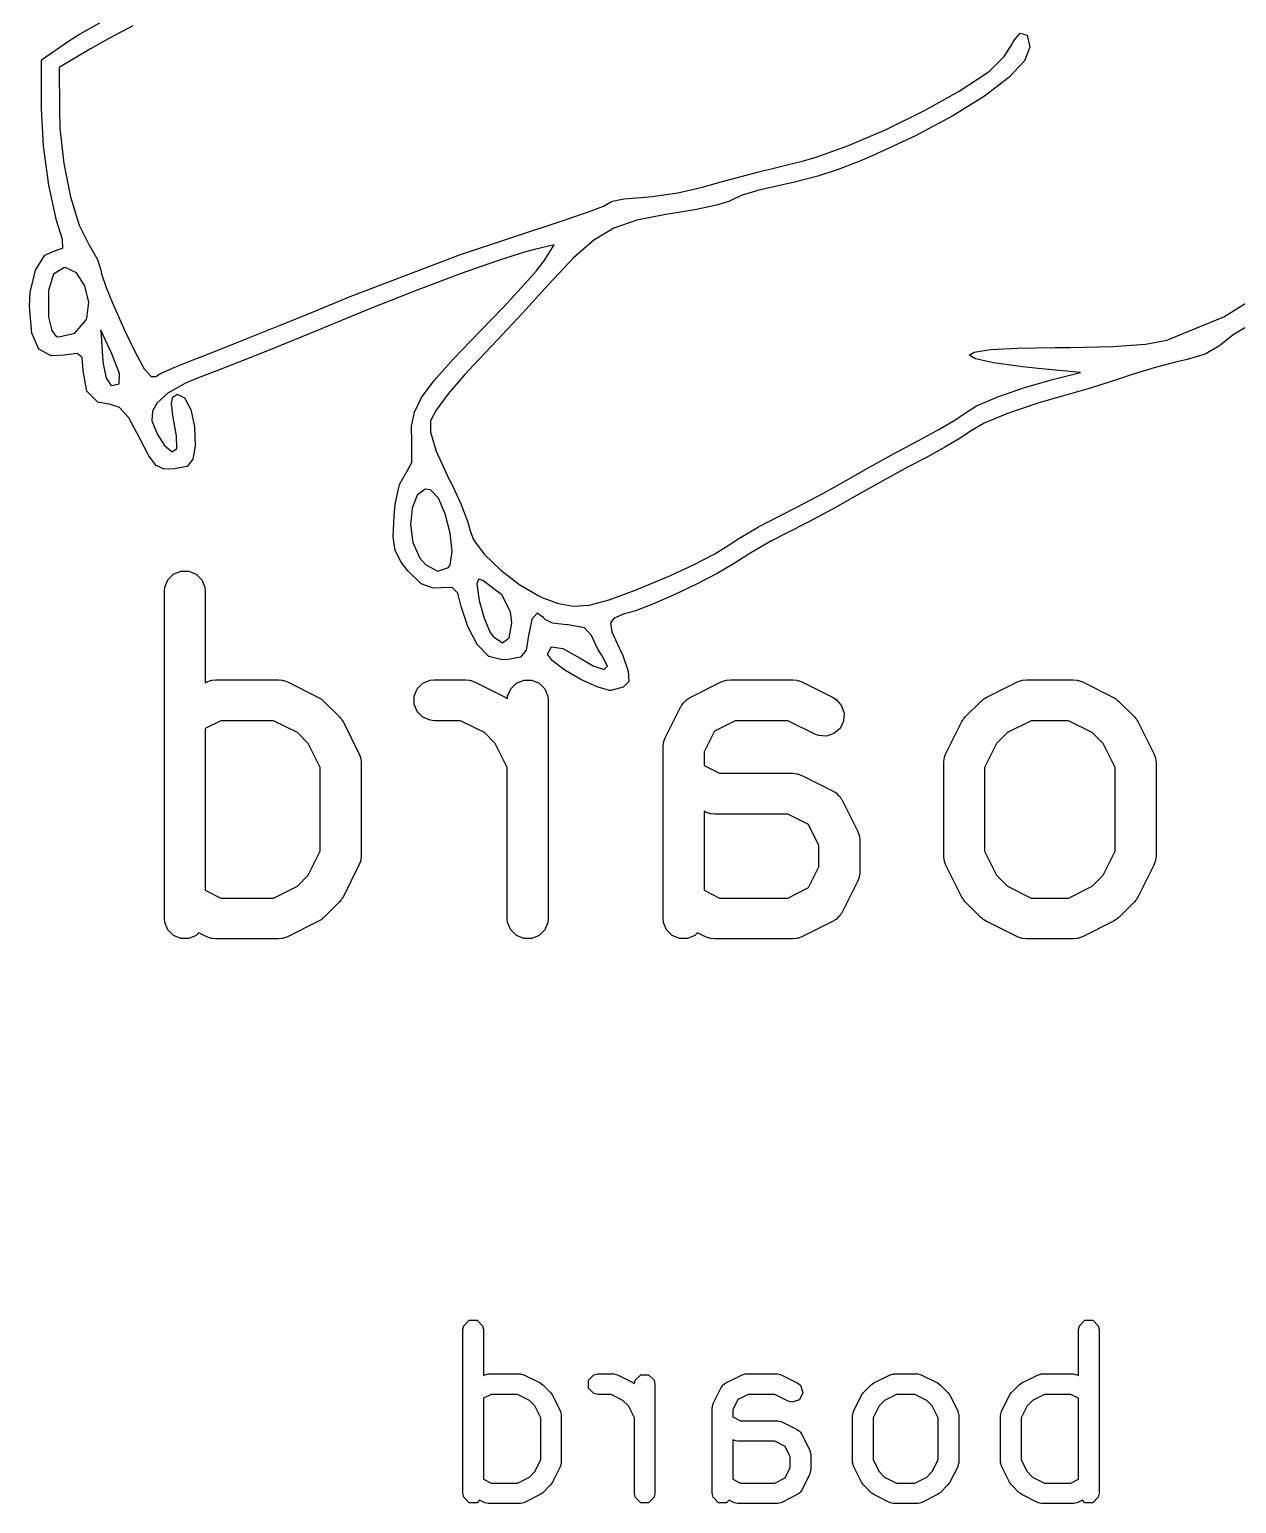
# Model space of a CAD drawing. Header units: inches. Extents: x 5.12 to 6.16, y -3.97 to -1.88.
# Drawn here: x 5.2513 to 5.5417, y -3.3496 to -2.995 of the extents above; entities that cross this region are included whole.
import ezdxf

# ---------------------------------------------------------------- set-up
doc = ezdxf.new("R2010")
doc.units = ezdxf.units.IN
doc.header["$MEASUREMENT"] = 0
doc.layers.add('B.Silkscreen', color=31, linetype='CONTINUOUS', true_color=0xe8b2a7)

msp = doc.modelspace()

# ---------------------------------------------------------------- linework, layer by layer
at = {"layer": 'B.Silkscreen', "linetype": 'CONTINUOUS'}
for p, q in [((5.26072, -2.99783), (5.26336, -2.99616)), ((5.26336, -2.99616), (5.26823, -2.99342)), ((5.27623, -2.99416), (5.27056, -2.99712)), ((5.48799, -2.99793), (5.48971, -2.99587)), ((5.48971, -2.99587), (5.49132, -2.99637)), ((5.25421, -3.0023), (5.26072, -2.99783)), ((5.26603, -2.99968), (5.25851, -3.0042)), ((5.27056, -2.99712), (5.26603, -2.99968)), ((5.4858, -3.00151), (5.48782, -2.99836)), ((5.48782, -2.99836), (5.48799, -2.99793)), ((5.49203, -2.9993), (5.49069, -3.00256)), ((5.49132, -2.99637), (5.49203, -2.99926)), ((5.49203, -2.99926), (5.49203, -2.9993)), ((5.25423, -3.01405), (5.25421, -3.0023)), ((5.48251, -3.00481), (5.4858, -3.00151)), ((5.49069, -3.00256), (5.48695, -3.00654)), ((5.25851, -3.0042), (5.25853, -3.01429)), ((5.47502, -3.00986), (5.48173, -3.00543)), ((5.48695, -3.00654), (5.48112, -3.01103)), ((5.48173, -3.00543), (5.48251, -3.00481)), ((5.46664, -3.01454), (5.47502, -3.00986)), ((5.2547, -3.02312), (5.25423, -3.01405)), ((5.48112, -3.01103), (5.47349, -3.01581)), ((5.25853, -3.01429), (5.25867, -3.01873)), ((5.45747, -3.01905), (5.46664, -3.01454)), ((5.47349, -3.01581), (5.46437, -3.02068)), ((5.25867, -3.01873), (5.25958, -3.02722)), ((5.44841, -3.02295), (5.45747, -3.01905)), ((5.46437, -3.02068), (5.45407, -3.02543)), ((5.25596, -3.03249), (5.2547, -3.02312)), ((5.44038, -3.02582), (5.44841, -3.02295)), ((5.25958, -3.02722), (5.26118, -3.03528)), ((5.42684, -3.02923), (5.43723, -3.02668)), ((5.43723, -3.02668), (5.44038, -3.02582)), ((5.45109, -3.02669), (5.44589, -3.02872)), ((5.45407, -3.02543), (5.45109, -3.02669)), ((5.41323, -3.03295), (5.41745, -3.03175)), ((5.41745, -3.03175), (5.42684, -3.02923)), ((5.43536, -3.03177), (5.42795, -3.03342)), ((5.441, -3.03031), (5.43536, -3.03177)), ((5.44589, -3.02872), (5.441, -3.03031)), ((5.25782, -3.04097), (5.25596, -3.03249)), ((5.26118, -3.03528), (5.26328, -3.0421)), ((5.39848, -3.03542), (5.40114, -3.03523)), ((5.40114, -3.03523), (5.40731, -3.03432)), ((5.40731, -3.03432), (5.41323, -3.03295)), ((5.42255, -3.03496), (5.42007, -3.03612)), ((5.42654, -3.03375), (5.42255, -3.03496)), ((5.42795, -3.03342), (5.42654, -3.03375)), ((5.38579, -3.03892), (5.3894, -3.03751)), ((5.3894, -3.03751), (5.39098, -3.03663)), ((5.39098, -3.03663), (5.39156, -3.03629)), ((5.39156, -3.03629), (5.39434, -3.03572)), ((5.39434, -3.03572), (5.39848, -3.03542)), ((5.41184, -3.03833), (5.40607, -3.0393)), ((5.41661, -3.03729), (5.41184, -3.03833)), ((5.4196, -3.03638), (5.41661, -3.03729)), ((5.42007, -3.03612), (5.4196, -3.03638)), ((5.25928, -3.0455), (5.25782, -3.04097)), ((5.26328, -3.0421), (5.26571, -3.04688)), ((5.35507, -3.04917), (5.37994, -3.04086)), ((5.37994, -3.04086), (5.38088, -3.04057)), ((5.38088, -3.04057), (5.38579, -3.03892)), ((5.39744, -3.04092), (5.39194, -3.04282)), ((5.40441, -3.03955), (5.39744, -3.04092)), ((5.40607, -3.0393), (5.40441, -3.03955)), ((5.25935, -3.04759), (5.25928, -3.0455)), ((5.38711, -3.04571), (5.38217, -3.05003)), ((5.39194, -3.04282), (5.38711, -3.04571)), ((5.25282, -3.05294), (5.25507, -3.04934)), ((5.25507, -3.04934), (5.25803, -3.04801)), ((5.25803, -3.04801), (5.25935, -3.04759)), ((5.26571, -3.04688), (5.2658, -3.04701)), ((5.2658, -3.04701), (5.26774, -3.05033)), ((5.3285, -3.05927), (5.35507, -3.04917)), ((5.37009, -3.04864), (5.36366, -3.05071)), ((5.37284, -3.04792), (5.37009, -3.04864)), ((5.37757, -3.04685), (5.37284, -3.04792)), ((5.37514, -3.05065), (5.37757, -3.04685)), ((5.25154, -3.05828), (5.25282, -3.05294)), ((5.25961, -3.05233), (5.25716, -3.0539)), ((5.25996, -3.05231), (5.25961, -3.05233)), ((5.26264, -3.05357), (5.25996, -3.05231)), ((5.26774, -3.05033), (5.26854, -3.05294)), ((5.26854, -3.05294), (5.2687, -3.05382)), ((5.36366, -3.05071), (5.35518, -3.05373)), ((5.37321, -3.05312), (5.37514, -3.05065)), ((5.38217, -3.05003), (5.37635, -3.05622)), ((5.25716, -3.0539), (5.25589, -3.05782)), ((5.26468, -3.05668), (5.26264, -3.05357)), ((5.2687, -3.05382), (5.26982, -3.0571)), ((5.35518, -3.05373), (5.34498, -3.0576)), ((5.36973, -3.05707), (5.37321, -3.05312)), ((5.37635, -3.05622), (5.37549, -3.05718)), ((5.53868, -3.06412), (5.55134, -3.05621)), ((5.25134, -3.06167), (5.25154, -3.05828)), ((5.25589, -3.05782), (5.25589, -3.06382)), ((5.26566, -3.06064), (5.26468, -3.05668)), ((5.26982, -3.0571), (5.27126, -3.06064)), ((5.3194, -3.06299), (5.3285, -3.05927)), ((5.34498, -3.0576), (5.33342, -3.06217)), ((5.36518, -3.06197), (5.36973, -3.05707)), ((5.37549, -3.05718), (5.36993, -3.06325)), ((5.25188, -3.06803), (5.25134, -3.06167)), ((5.26517, -3.06444), (5.26566, -3.06064)), ((5.27126, -3.06064), (5.27177, -3.06189)), ((5.27177, -3.06189), (5.27426, -3.06751)), ((5.31148, -3.06624), (5.3194, -3.06299)), ((5.33342, -3.06217), (5.32083, -3.06732)), ((5.36005, -3.06729), (5.36518, -3.06197)), ((5.36993, -3.06325), (5.36377, -3.06987)), ((5.25589, -3.06382), (5.25594, -3.06419)), ((5.25594, -3.06419), (5.25669, -3.06739)), ((5.26224, -3.06805), (5.26504, -3.06475)), ((5.26504, -3.06475), (5.26517, -3.06444)), ((5.30391, -3.06931), (5.31148, -3.06624)), ((5.52538, -3.06959), (5.53868, -3.06412)), ((5.54506, -3.06596), (5.54093, -3.06851)), ((5.25359, -3.07191), (5.25188, -3.06803)), ((5.25669, -3.06739), (5.25779, -3.06886)), ((5.25779, -3.06886), (5.25841, -3.06895)), ((5.25841, -3.06895), (5.26224, -3.06805)), ((5.27118, -3.07308), (5.2685, -3.06735)), ((5.2685, -3.06735), (5.26888, -3.07369)), ((5.27426, -3.06751), (5.27674, -3.07268)), ((5.29733, -3.07194), (5.30391, -3.06931)), ((5.31685, -3.06896), (5.30897, -3.07218)), ((5.32083, -3.06732), (5.31685, -3.06896)), ((5.35332, -3.07426), (5.35976, -3.06759)), ((5.36377, -3.06987), (5.35819, -3.07576)), ((5.35976, -3.06759), (5.36005, -3.06729)), ((5.51198, -3.0713), (5.5198, -3.07068)), ((5.5198, -3.07068), (5.52498, -3.06972)), ((5.52498, -3.06972), (5.52538, -3.06959)), ((5.53801, -3.0708), (5.53763, -3.07114)), ((5.54093, -3.06851), (5.53801, -3.0708)), ((5.2566, -3.07351), (5.25359, -3.07191)), ((5.25972, -3.07334), (5.2566, -3.07351)), ((5.26281, -3.07294), (5.25972, -3.07334)), ((5.26402, -3.07393), (5.26281, -3.07294)), ((5.26424, -3.07705), (5.26402, -3.07393)), ((5.26888, -3.07369), (5.26904, -3.07545)), ((5.27296, -3.07775), (5.27118, -3.07308)), ((5.27674, -3.07268), (5.27897, -3.07666)), ((5.29074, -3.07448), (5.2924, -3.07386)), ((5.2924, -3.07386), (5.29733, -3.07194)), ((5.30897, -3.07218), (5.30171, -3.07508)), ((5.34872, -3.07944), (5.35332, -3.07426)), ((5.47743, -3.07338), (5.47863, -3.07262)), ((5.47896, -3.07426), (5.47743, -3.07338)), ((5.47863, -3.07262), (5.4825, -3.07203)), ((5.48325, -3.0752), (5.47896, -3.07426)), ((5.4825, -3.07203), (5.48901, -3.07165)), ((5.48901, -3.07165), (5.49812, -3.07155)), ((5.49812, -3.07155), (5.50176, -3.07155)), ((5.50176, -3.07155), (5.51198, -3.0713)), ((5.53418, -3.07309), (5.52984, -3.0744)), ((5.53763, -3.07114), (5.53418, -3.07309)), ((5.26424, -3.07713), (5.26424, -3.07705)), ((5.26512, -3.08203), (5.26424, -3.07713)), ((5.26904, -3.07545), (5.26983, -3.07893)), ((5.27295, -3.08029), (5.27296, -3.07775)), ((5.27897, -3.07666), (5.27994, -3.07775)), ((5.27994, -3.07775), (5.28058, -3.07849)), ((5.28178, -3.07848), (5.2829, -3.0778)), ((5.2829, -3.0778), (5.28632, -3.07621)), ((5.28632, -3.07621), (5.29074, -3.07448)), ((5.29577, -3.07741), (5.29179, -3.0789)), ((5.30171, -3.07508), (5.29577, -3.07741)), ((5.35819, -3.07576), (5.35603, -3.07808)), ((5.49034, -3.07616), (5.48325, -3.0752)), ((5.49404, -3.07654), (5.49034, -3.07616)), ((5.50421, -3.07751), (5.49404, -3.07654)), ((5.49776, -3.07913), (5.50421, -3.07751)), ((5.52191, -3.07638), (5.51639, -3.07813)), ((5.52735, -3.07494), (5.52191, -3.07638)), ((5.52984, -3.0744), (5.52735, -3.07494)), ((5.26983, -3.07893), (5.27091, -3.08057)), ((5.27091, -3.08057), (5.27113, -3.08064)), ((5.27113, -3.08064), (5.27295, -3.08029)), ((5.28058, -3.07849), (5.28178, -3.07848)), ((5.28886, -3.0801), (5.28465, -3.0825)), ((5.29179, -3.0789), (5.28886, -3.0801)), ((5.34569, -3.08356), (5.34872, -3.07944)), ((5.35603, -3.07808), (5.3521, -3.08267)), ((5.4843, -3.08337), (5.49074, -3.08112)), ((5.49074, -3.08112), (5.49776, -3.07913)), ((5.50685, -3.08119), (5.50063, -3.08299)), ((5.5136, -3.07906), (5.50685, -3.08119)), ((5.51639, -3.07813), (5.5136, -3.07906)), ((5.26779, -3.0847), (5.26512, -3.08203)), ((5.2708, -3.08526), (5.26779, -3.0847)), ((5.28208, -3.08484), (5.28094, -3.08687)), ((5.28465, -3.0825), (5.28208, -3.08484)), ((5.28548, -3.08491), (5.28581, -3.08344)), ((5.2858, -3.08787), (5.28548, -3.08491)), ((5.28581, -3.08344), (5.28679, -3.08279)), ((5.28679, -3.08279), (5.28691, -3.08276)), ((5.28691, -3.08276), (5.28865, -3.08359)), ((5.28865, -3.08359), (5.29013, -3.08646)), ((5.34396, -3.08708), (5.34569, -3.08356)), ((5.3521, -3.08267), (5.34921, -3.08657)), ((5.47919, -3.08558), (5.4843, -3.08337)), ((5.49413, -3.08486), (5.48664, -3.08737)), ((5.50063, -3.08299), (5.49413, -3.08486)), ((5.27302, -3.08598), (5.2708, -3.08526)), ((5.27522, -3.08847), (5.27302, -3.08598)), ((5.27782, -3.09321), (5.27522, -3.08847)), ((5.28094, -3.08687), (5.28077, -3.08919)), ((5.28671, -3.09278), (5.2858, -3.08787)), ((5.29013, -3.08646), (5.29106, -3.09059)), ((5.34326, -3.09042), (5.34396, -3.08708)), ((5.34921, -3.08657), (5.34785, -3.08913)), ((5.47393, -3.08897), (5.47627, -3.08736)), ((5.47627, -3.08736), (5.47919, -3.08558)), ((5.48664, -3.08737), (5.48101, -3.08969)), ((5.28077, -3.08919), (5.28215, -3.09243)), ((5.29106, -3.09059), (5.29117, -3.09521)), ((5.34332, -3.09404), (5.34326, -3.09042)), ((5.34785, -3.08913), (5.34782, -3.09187)), ((5.34782, -3.09187), (5.34919, -3.09645)), ((5.46553, -3.09372), (5.46993, -3.09133)), ((5.46993, -3.09133), (5.47393, -3.08897)), ((5.4777, -3.09166), (5.47561, -3.09312)), ((5.48101, -3.08969), (5.4777, -3.09166)), ((5.27782, -3.09322), (5.27782, -3.09321)), ((5.28009, -3.0976), (5.27782, -3.09322)), ((5.28215, -3.09243), (5.28381, -3.09507)), ((5.28381, -3.09507), (5.28569, -3.0966)), ((5.2868, -3.09585), (5.28671, -3.09278)), ((5.29117, -3.09521), (5.29068, -3.09839)), ((5.3433, -3.09917), (5.34335, -3.09438)), ((5.34335, -3.09438), (5.34332, -3.09404)), ((5.45936, -3.09702), (5.46553, -3.09372)), ((5.4717, -3.09544), (5.46696, -3.09802)), ((5.47561, -3.09312), (5.4717, -3.09544)), ((5.28185, -3.09994), (5.28009, -3.0976)), ((5.28569, -3.0966), (5.2868, -3.09585)), ((5.29068, -3.09839), (5.2893, -3.10011)), ((5.34192, -3.10181), (5.3433, -3.09917)), ((5.34919, -3.09645), (5.35217, -3.10293)), ((5.45255, -3.10078), (5.45936, -3.09702)), ((5.46696, -3.09802), (5.46274, -3.10026)), ((5.28372, -3.10079), (5.28185, -3.09994)), ((5.28623, -3.10074), (5.28372, -3.10079)), ((5.2893, -3.10011), (5.28623, -3.10074)), ((5.34035, -3.10444), (5.3418, -3.1019)), ((5.3418, -3.1019), (5.34192, -3.10181)), ((5.44834, -3.10318), (5.45255, -3.10078)), ((5.46274, -3.10026), (5.45593, -3.10399)), ((5.33933, -3.10923), (5.34035, -3.10444)), ((5.34657, -3.10559), (5.34461, -3.10701)), ((5.34781, -3.10575), (5.34657, -3.10559)), ((5.34971, -3.10774), (5.34781, -3.10575)), ((5.35217, -3.10293), (5.35276, -3.10411)), ((5.35276, -3.10411), (5.3551, -3.10915)), ((5.44238, -3.10652), (5.44834, -3.10318)), ((5.45593, -3.10399), (5.44977, -3.10748)), ((5.33905, -3.112), (5.33933, -3.10923)), ((5.34461, -3.10701), (5.34338, -3.11013)), ((5.35135, -3.11155), (5.34971, -3.10774)), ((5.3551, -3.10915), (5.35675, -3.11326)), ((5.43595, -3.10993), (5.44238, -3.10652)), ((5.44977, -3.10748), (5.44544, -3.10992)), ((5.33884, -3.11704), (5.33905, -3.112)), ((5.34338, -3.11013), (5.343, -3.11419)), ((5.35253, -3.11617), (5.35135, -3.11155)), ((5.35675, -3.11326), (5.35737, -3.11564)), ((5.42674, -3.11467), (5.43186, -3.112)), ((5.43186, -3.112), (5.43595, -3.10993)), ((5.44544, -3.10992), (5.43898, -3.1134)), ((5.343, -3.11419), (5.34359, -3.11846)), ((5.353, -3.12059), (5.35253, -3.11617)), ((5.35737, -3.11564), (5.35815, -3.11782)), ((5.422, -3.11745), (5.42674, -3.11467)), ((5.43329, -3.11629), (5.42986, -3.11805)), ((5.43898, -3.1134), (5.43329, -3.11629)), ((5.33932, -3.12037), (5.33884, -3.11704)), ((5.34076, -3.12313), (5.33932, -3.12037)), ((5.34359, -3.11846), (5.34526, -3.12219)), ((5.35815, -3.11782), (5.36027, -3.12059)), ((5.41619, -3.12117), (5.41968, -3.11901)), ((5.41968, -3.11901), (5.422, -3.11745)), ((5.42986, -3.11805), (5.42485, -3.12088)), ((5.3424, -3.12521), (5.34076, -3.12313)), ((5.34526, -3.12219), (5.34658, -3.12374)), ((5.34658, -3.12374), (5.34951, -3.12533)), ((5.35211, -3.12442), (5.35252, -3.12379)), ((5.35252, -3.12379), (5.353, -3.12059)), ((5.36027, -3.12059), (5.36081, -3.12129)), ((5.36081, -3.12129), (5.36475, -3.1251)), ((5.40553, -3.1264), (5.41111, -3.12382)), ((5.41111, -3.12382), (5.41619, -3.12117)), ((5.42034, -3.12383), (5.41679, -3.12588)), ((5.42111, -3.1233), (5.42034, -3.12383)), ((5.42485, -3.12088), (5.42111, -3.1233)), ((5.28389, -3.12917), (5.28462, -3.12739)), ((5.28462, -3.12739), (5.28598, -3.12604)), ((5.28598, -3.12604), (5.28775, -3.1253)), ((5.28775, -3.1253), (5.28967, -3.1253)), ((5.28967, -3.1253), (5.29145, -3.12604)), ((5.29145, -3.12604), (5.29281, -3.12739)), ((5.29281, -3.12739), (5.29354, -3.12917)), ((5.34557, -3.12835), (5.3424, -3.12521)), ((5.34951, -3.12533), (5.35211, -3.12442)), ((5.35935, -3.12721), (5.35893, -3.12838)), ((5.36039, -3.12754), (5.35935, -3.12721)), ((5.36497, -3.13102), (5.36039, -3.12754)), ((5.36475, -3.1251), (5.36931, -3.12863)), ((5.39707, -3.12992), (5.40536, -3.12647)), ((5.40536, -3.12647), (5.40553, -3.1264)), ((5.41679, -3.12588), (5.41195, -3.12835)), ((5.28379, -3.13013), (5.28389, -3.12917)), ((5.28379, -3.20887), (5.28379, -3.13013)), ((5.29354, -3.12917), (5.29364, -3.13013)), ((5.29364, -3.13013), (5.29364, -3.15216)), ((5.34846, -3.12944), (5.34557, -3.12835)), ((5.35032, -3.12935), (5.34846, -3.12944)), ((5.35303, -3.12928), (5.35032, -3.12935)), ((5.35441, -3.13064), (5.35303, -3.12928)), ((5.35523, -3.13383), (5.35441, -3.13064)), ((5.35893, -3.12838), (5.35941, -3.13179)), ((5.3671, -3.13507), (5.36497, -3.13102)), ((5.36931, -3.12863), (5.37384, -3.13127)), ((5.39081, -3.13223), (5.39707, -3.12992)), ((5.40661, -3.1309), (5.4015, -3.13316)), ((5.41195, -3.12835), (5.40661, -3.1309)), ((5.35677, -3.13864), (5.35523, -3.13383)), ((5.35941, -3.13179), (5.35952, -3.13237)), ((5.35952, -3.13237), (5.36071, -3.13667)), ((5.37384, -3.13127), (5.37482, -3.13171)), ((5.37482, -3.13171), (5.37858, -3.13313)), ((5.37858, -3.13313), (5.38213, -3.13375)), ((5.38213, -3.13375), (5.38602, -3.13348)), ((5.38602, -3.13348), (5.39081, -3.13223)), ((5.4015, -3.13316), (5.39741, -3.13479)), ((5.36071, -3.13667), (5.3621, -3.13988)), ((5.36675, -3.14139), (5.36739, -3.13778)), ((5.36739, -3.13778), (5.3671, -3.13507)), ((5.372, -3.13778), (5.37142, -3.14078)), ((5.37217, -3.13687), (5.372, -3.13778)), ((5.37347, -3.13541), (5.37217, -3.13687)), ((5.3751, -3.13658), (5.37347, -3.13541)), ((5.37527, -3.13684), (5.3751, -3.13658)), ((5.37718, -3.13782), (5.37527, -3.13684)), ((5.38063, -3.13827), (5.37718, -3.13782)), ((5.39201, -3.13664), (5.39114, -3.13774)), ((5.39114, -3.13774), (5.39145, -3.13993)), ((5.39441, -3.13555), (5.39201, -3.13664)), ((5.39509, -3.13543), (5.39441, -3.13555)), ((5.39741, -3.13479), (5.39509, -3.13543)), ((5.35907, -3.14296), (5.35677, -3.13864)), ((5.3621, -3.13988), (5.36291, -3.14102)), ((5.36291, -3.14102), (5.36512, -3.14253)), ((5.36512, -3.14253), (5.36675, -3.14139)), ((5.37141, -3.1408), (5.37086, -3.14436)), ((5.37142, -3.14078), (5.37141, -3.1408)), ((5.38092, -3.13827), (5.38063, -3.13827)), ((5.3849, -3.13896), (5.38092, -3.13827)), ((5.38652, -3.14078), (5.3849, -3.13896)), ((5.3881, -3.14409), (5.38652, -3.14078)), ((5.39145, -3.13993), (5.39324, -3.14379)), ((5.36181, -3.14585), (5.35907, -3.14296)), ((5.37086, -3.14436), (5.36947, -3.14599)), ((5.37599, -3.14526), (5.37693, -3.14356)), ((5.37717, -3.1469), (5.37599, -3.14526)), ((5.37693, -3.14356), (5.37963, -3.14389)), ((5.37963, -3.14389), (5.38386, -3.14624)), ((5.38915, -3.14572), (5.3881, -3.14409)), ((5.39324, -3.14379), (5.39411, -3.14563)), ((5.36503, -3.14666), (5.36181, -3.14585)), ((5.36647, -3.14659), (5.36503, -3.14666)), ((5.36947, -3.14599), (5.36647, -3.14659)), ((5.38013, -3.1491), (5.37717, -3.1469)), ((5.38386, -3.14624), (5.38694, -3.14808)), ((5.38694, -3.14808), (5.38956, -3.14896)), ((5.39039, -3.14816), (5.38915, -3.14572)), ((5.38956, -3.14896), (5.39039, -3.14816)), ((5.39411, -3.14563), (5.39539, -3.14941)), ((5.29364, -3.15216), (5.29401, -3.15197)), ((5.29401, -3.15197), (5.29491, -3.15163)), ((5.29491, -3.15163), (5.29509, -3.15162)), ((5.29509, -3.15162), (5.29525, -3.15155)), ((5.29525, -3.15155), (5.29621, -3.15145)), ((5.29621, -3.15145), (5.31121, -3.15145)), ((5.31121, -3.15145), (5.31217, -3.15155)), ((5.31217, -3.15155), (5.31233, -3.15162)), ((5.31233, -3.15162), (5.31251, -3.15163)), ((5.31251, -3.15163), (5.31341, -3.15197)), ((5.31341, -3.15197), (5.32091, -3.15572)), ((5.34461, -3.15364), (5.34597, -3.15228)), ((5.34597, -3.15228), (5.34775, -3.15155)), ((5.34775, -3.15155), (5.34871, -3.15145)), ((5.34871, -3.15145), (5.35621, -3.15145)), ((5.35621, -3.15145), (5.35717, -3.15155)), ((5.35717, -3.15155), (5.35733, -3.15162)), ((5.35733, -3.15162), (5.35751, -3.15163)), ((5.35751, -3.15163), (5.35841, -3.15197)), ((5.35841, -3.15197), (5.36591, -3.15572)), ((5.36711, -3.15364), (5.36847, -3.15228)), ((5.36847, -3.15228), (5.37024, -3.15155)), ((5.37024, -3.15155), (5.37216, -3.15155)), ((5.37216, -3.15155), (5.37394, -3.15228)), ((5.37394, -3.15228), (5.3753, -3.15364)), ((5.38399, -3.15136), (5.38013, -3.1491)), ((5.38788, -3.15316), (5.38399, -3.15136)), ((5.39552, -3.15189), (5.3942, -3.15325)), ((5.39539, -3.14941), (5.39552, -3.15189)), ((5.41025, -3.15572), (5.41775, -3.15197)), ((5.41775, -3.15197), (5.41865, -3.15163)), ((5.41865, -3.15163), (5.41882, -3.15162)), ((5.41882, -3.15162), (5.41899, -3.15155)), ((5.41899, -3.15155), (5.41995, -3.15145)), ((5.41995, -3.15145), (5.43495, -3.15145)), ((5.43495, -3.15145), (5.43591, -3.15155)), ((5.43591, -3.15155), (5.43607, -3.15162)), ((5.43607, -3.15162), (5.43625, -3.15163)), ((5.43625, -3.15163), (5.43715, -3.15197)), ((5.43715, -3.15197), (5.44465, -3.15572)), ((5.48149, -3.15572), (5.48899, -3.15197)), ((5.48899, -3.15197), (5.48989, -3.15163)), ((5.48989, -3.15163), (5.49007, -3.15162)), ((5.49007, -3.15162), (5.49023, -3.15155)), ((5.49023, -3.15155), (5.49119, -3.15145)), ((5.49119, -3.15145), (5.50244, -3.15145)), ((5.50244, -3.15145), (5.5034, -3.15155)), ((5.5034, -3.15155), (5.50356, -3.15162)), ((5.50356, -3.15162), (5.50374, -3.15163)), ((5.50374, -3.15163), (5.50464, -3.15197)), ((5.50464, -3.15197), (5.51214, -3.15572)), ((5.32091, -3.15572), (5.32132, -3.15598)), ((5.34388, -3.15541), (5.34461, -3.15364)), ((5.34388, -3.15733), (5.34388, -3.15541)), ((5.36591, -3.15572), (5.36632, -3.15598)), ((5.36632, -3.15598), (5.36638, -3.15541)), ((5.36638, -3.15541), (5.36711, -3.15364)), ((5.3753, -3.15364), (5.37603, -3.15541)), ((5.37603, -3.15541), (5.37612, -3.15637)), ((5.3909, -3.15401), (5.38788, -3.15316)), ((5.3912, -3.15403), (5.3909, -3.15401)), ((5.3942, -3.15325), (5.3912, -3.15403)), ((5.40943, -3.15624), (5.40992, -3.15593)), ((5.40992, -3.15593), (5.41001, -3.15585)), ((5.41001, -3.15585), (5.41009, -3.15582)), ((5.41009, -3.15582), (5.41025, -3.15572)), ((5.44465, -3.15572), (5.44546, -3.15624)), ((5.48108, -3.15598), (5.48149, -3.15572)), ((5.51214, -3.15572), (5.51255, -3.15598)), ((5.32132, -3.15598), (5.32144, -3.15603)), ((5.32144, -3.15603), (5.32158, -3.15614)), ((5.32158, -3.15614), (5.32173, -3.15624)), ((5.32173, -3.15624), (5.32181, -3.15633)), ((5.32181, -3.15633), (5.32219, -3.15664)), ((5.32219, -3.15664), (5.32594, -3.16039)), ((5.34461, -3.15911), (5.34388, -3.15733)), ((5.34597, -3.16047), (5.34461, -3.15911)), ((5.36632, -3.15598), (5.36632, -3.15598)), ((5.37612, -3.15637), (5.37612, -3.20887)), ((5.4043, -3.16542), (5.40805, -3.15792)), ((5.40805, -3.15792), (5.40815, -3.15776)), ((5.40815, -3.15776), (5.40817, -3.15769)), ((5.40817, -3.15769), (5.40825, -3.15759)), ((5.40825, -3.15759), (5.40856, -3.15711)), ((5.40856, -3.15711), (5.40903, -3.1567)), ((5.40903, -3.1567), (5.40943, -3.15624)), ((5.44546, -3.15624), (5.44672, -3.15769)), ((5.44672, -3.15769), (5.44733, -3.15951)), ((5.47646, -3.16039), (5.48021, -3.15664)), ((5.48021, -3.15664), (5.48059, -3.15633)), ((5.48059, -3.15633), (5.48067, -3.15624)), ((5.48067, -3.15624), (5.48082, -3.15614)), ((5.48082, -3.15614), (5.48096, -3.15603)), ((5.48096, -3.15603), (5.48108, -3.15598)), ((5.51255, -3.15598), (5.51267, -3.15603)), ((5.51267, -3.15603), (5.51281, -3.15614)), ((5.51281, -3.15614), (5.51295, -3.15624)), ((5.51295, -3.15624), (5.51304, -3.15633)), ((5.51304, -3.15633), (5.51342, -3.15664)), ((5.51342, -3.15664), (5.51717, -3.16039)), ((5.29737, -3.1613), (5.29364, -3.16317)), ((5.31005, -3.1613), (5.29737, -3.1613)), ((5.31579, -3.16417), (5.31005, -3.1613)), ((5.32594, -3.16039), (5.32625, -3.16077)), ((5.32625, -3.16077), (5.32635, -3.16086)), ((5.32635, -3.16086), (5.32644, -3.161)), ((5.32644, -3.161), (5.32655, -3.16114)), ((5.32655, -3.16114), (5.3266, -3.16126)), ((5.3266, -3.16126), (5.32686, -3.16167)), ((5.32686, -3.16167), (5.33061, -3.16917)), ((5.34775, -3.1612), (5.34597, -3.16047)), ((5.34871, -3.1613), (5.34775, -3.1612)), ((5.35504, -3.1613), (5.34871, -3.1613)), ((5.36079, -3.16417), (5.35504, -3.1613)), ((5.42111, -3.1613), (5.41612, -3.16379)), ((5.43378, -3.1613), (5.42111, -3.1613)), ((5.44024, -3.16453), (5.43378, -3.1613)), ((5.44719, -3.16142), (5.44633, -3.16314)), ((5.44733, -3.15951), (5.44719, -3.16142)), ((5.47179, -3.16917), (5.47554, -3.16167)), ((5.47554, -3.16167), (5.4758, -3.16126)), ((5.4758, -3.16126), (5.47585, -3.16114)), ((5.47585, -3.16114), (5.47596, -3.161)), ((5.47596, -3.161), (5.47605, -3.16086)), ((5.47605, -3.16086), (5.47615, -3.16077)), ((5.47615, -3.16077), (5.47646, -3.16039)), ((5.49235, -3.1613), (5.4866, -3.16417)), ((5.50128, -3.1613), (5.49235, -3.1613)), ((5.50702, -3.16417), (5.50128, -3.1613)), ((5.51717, -3.16039), (5.51748, -3.16077)), ((5.51748, -3.16077), (5.51757, -3.16086)), ((5.51757, -3.16086), (5.51767, -3.161)), ((5.51767, -3.161), (5.51778, -3.16114)), ((5.51778, -3.16114), (5.51783, -3.16126)), ((5.51783, -3.16126), (5.51809, -3.16167)), ((5.51809, -3.16167), (5.52184, -3.16917)), ((5.29364, -3.16317), (5.29364, -3.20208)), ((5.31842, -3.16679), (5.31579, -3.16417)), ((5.36341, -3.16679), (5.36079, -3.16417)), ((5.40387, -3.16666), (5.40394, -3.1665)), ((5.40394, -3.1665), (5.40395, -3.16632)), ((5.40395, -3.16632), (5.4043, -3.16542)), ((5.41612, -3.16379), (5.41362, -3.16878)), ((5.44114, -3.16487), (5.44024, -3.16453)), ((5.44306, -3.16501), (5.44114, -3.16487)), ((5.44488, -3.1644), (5.44306, -3.16501)), ((5.44633, -3.16314), (5.44488, -3.1644)), ((5.4866, -3.16417), (5.48398, -3.16679)), ((5.50964, -3.16679), (5.50702, -3.16417)), ((5.32129, -3.17253), (5.31842, -3.16679)), ((5.33061, -3.16917), (5.33096, -3.17007)), ((5.33096, -3.17007), (5.33097, -3.17025)), ((5.36628, -3.17253), (5.36341, -3.16679)), ((5.40378, -3.16762), (5.40387, -3.16666)), ((5.40378, -3.20887), (5.40378, -3.16762)), ((5.41362, -3.16878), (5.41362, -3.17208)), ((5.47143, -3.17025), (5.47144, -3.17007)), ((5.47144, -3.17007), (5.47179, -3.16917)), ((5.48398, -3.16679), (5.48111, -3.17253)), ((5.51251, -3.17253), (5.50964, -3.16679)), ((5.52184, -3.16917), (5.52218, -3.17007)), ((5.52218, -3.17007), (5.52219, -3.17025)), ((5.32129, -3.19271), (5.32129, -3.17253)), ((5.33097, -3.17025), (5.33104, -3.17041)), ((5.33104, -3.17041), (5.33113, -3.17137)), ((5.33113, -3.17137), (5.33113, -3.19387)), ((5.36628, -3.20887), (5.36628, -3.17253)), ((5.41362, -3.17208), (5.41736, -3.17395)), ((5.47127, -3.17137), (5.47136, -3.17041)), ((5.47127, -3.19387), (5.47127, -3.17137)), ((5.47136, -3.17041), (5.47143, -3.17025)), ((5.48111, -3.17253), (5.48111, -3.19271)), ((5.51251, -3.19271), (5.51251, -3.17253)), ((5.52219, -3.17025), (5.52226, -3.17041)), ((5.52226, -3.17041), (5.52236, -3.17137)), ((5.52236, -3.17137), (5.52236, -3.19387)), ((5.41736, -3.17395), (5.43495, -3.17395)), ((5.43495, -3.17395), (5.43591, -3.17404)), ((5.43591, -3.17404), (5.43607, -3.17411)), ((5.43607, -3.17411), (5.43625, -3.17412)), ((5.43625, -3.17412), (5.43715, -3.17447)), ((5.43715, -3.17447), (5.44465, -3.17822)), ((5.44465, -3.17822), (5.44481, -3.17832)), ((5.44481, -3.17832), (5.44488, -3.17835)), ((5.44488, -3.17835), (5.44498, -3.17843)), ((5.44498, -3.17843), (5.44546, -3.17873)), ((5.44546, -3.17873), (5.44587, -3.1792)), ((5.44587, -3.1792), (5.44633, -3.1796)), ((5.44633, -3.1796), (5.44664, -3.18009)), ((5.44664, -3.18009), (5.44672, -3.18018)), ((5.44672, -3.18018), (5.44675, -3.18026)), ((5.44675, -3.18026), (5.44685, -3.18042)), ((5.44685, -3.18042), (5.4506, -3.18792)), ((5.414, -3.18327), (5.41362, -3.18308)), ((5.41362, -3.18308), (5.41362, -3.20208)), ((5.4149, -3.18362), (5.414, -3.18327)), ((5.41507, -3.18363), (5.4149, -3.18362)), ((5.41524, -3.1837), (5.41507, -3.18363)), ((5.4162, -3.18379), (5.41524, -3.1837)), ((5.43378, -3.18379), (5.4162, -3.18379)), ((5.43878, -3.18629), (5.43378, -3.18379)), ((5.44127, -3.19128), (5.43878, -3.18629)), ((5.44127, -3.19646), (5.44127, -3.19128)), ((5.4506, -3.18792), (5.45094, -3.18882)), ((5.45094, -3.18882), (5.45095, -3.189)), ((5.45095, -3.189), (5.45102, -3.18916)), ((5.45102, -3.18916), (5.45112, -3.19012)), ((5.45112, -3.19012), (5.45112, -3.19762)), ((5.31842, -3.19845), (5.32129, -3.19271)), ((5.33104, -3.19483), (5.33097, -3.19499)), ((5.33113, -3.19387), (5.33104, -3.19483)), ((5.47136, -3.19483), (5.47127, -3.19387)), ((5.47143, -3.19499), (5.47136, -3.19483)), ((5.48111, -3.19271), (5.48398, -3.19845)), ((5.50964, -3.19845), (5.51251, -3.19271)), ((5.52226, -3.19483), (5.52219, -3.19499)), ((5.52236, -3.19387), (5.52226, -3.19483)), ((5.31579, -3.20107), (5.31842, -3.19845)), ((5.33061, -3.19607), (5.32686, -3.20357)), ((5.33096, -3.19517), (5.33061, -3.19607)), ((5.33097, -3.19499), (5.33096, -3.19517)), ((5.43878, -3.20145), (5.44127, -3.19646)), ((5.45112, -3.19762), (5.45102, -3.19858)), ((5.47144, -3.19517), (5.47143, -3.19499)), ((5.47179, -3.19607), (5.47144, -3.19517)), ((5.47554, -3.20357), (5.47179, -3.19607)), ((5.48398, -3.19845), (5.4866, -3.20107)), ((5.50702, -3.20107), (5.50964, -3.19845)), ((5.52184, -3.19607), (5.51809, -3.20357)), ((5.52218, -3.19517), (5.52184, -3.19607)), ((5.52219, -3.19499), (5.52218, -3.19517)), ((5.31005, -3.20395), (5.31579, -3.20107)), ((5.43378, -3.20395), (5.43878, -3.20145)), ((5.4506, -3.19982), (5.44685, -3.20732)), ((5.45094, -3.19892), (5.4506, -3.19982)), ((5.45095, -3.19874), (5.45094, -3.19892)), ((5.45102, -3.19858), (5.45095, -3.19874)), ((5.4866, -3.20107), (5.49235, -3.20395)), ((5.50128, -3.20395), (5.50702, -3.20107)), ((5.29364, -3.20208), (5.29737, -3.20395)), ((5.29737, -3.20395), (5.31005, -3.20395)), ((5.32594, -3.20485), (5.32219, -3.2086)), ((5.32625, -3.20447), (5.32594, -3.20485)), ((5.32635, -3.20439), (5.32625, -3.20447)), ((5.32644, -3.20424), (5.32635, -3.20439)), ((5.32655, -3.2041), (5.32644, -3.20424)), ((5.3266, -3.20398), (5.32655, -3.2041)), ((5.32686, -3.20357), (5.3266, -3.20398)), ((5.41362, -3.20208), (5.41736, -3.20395)), ((5.41736, -3.20395), (5.43378, -3.20395)), ((5.4758, -3.20398), (5.47554, -3.20357)), ((5.47585, -3.2041), (5.4758, -3.20398)), ((5.47596, -3.20424), (5.47585, -3.2041)), ((5.47605, -3.20439), (5.47596, -3.20424)), ((5.47615, -3.20447), (5.47605, -3.20439)), ((5.47646, -3.20485), (5.47615, -3.20447)), ((5.48021, -3.2086), (5.47646, -3.20485)), ((5.49235, -3.20395), (5.50128, -3.20395)), ((5.51717, -3.20485), (5.51342, -3.2086)), ((5.51748, -3.20447), (5.51717, -3.20485)), ((5.51757, -3.20439), (5.51748, -3.20447)), ((5.51767, -3.20424), (5.51757, -3.20439)), ((5.51778, -3.2041), (5.51767, -3.20424)), ((5.51783, -3.20398), (5.51778, -3.2041)), ((5.51809, -3.20357), (5.51783, -3.20398)), ((5.28389, -3.20983), (5.28379, -3.20887)), ((5.32158, -3.2091), (5.32144, -3.20921)), ((5.32173, -3.20901), (5.32158, -3.2091)), ((5.32181, -3.20891), (5.32173, -3.20901)), ((5.32219, -3.2086), (5.32181, -3.20891)), ((5.36638, -3.20983), (5.36628, -3.20887)), ((5.37612, -3.20887), (5.37603, -3.20983)), ((5.40387, -3.20983), (5.40378, -3.20887)), ((5.44546, -3.20901), (5.44498, -3.20931)), ((5.44587, -3.20854), (5.44546, -3.20901)), ((5.44633, -3.20814), (5.44587, -3.20854)), ((5.44664, -3.20765), (5.44633, -3.20814)), ((5.44672, -3.20756), (5.44664, -3.20765)), ((5.44675, -3.20748), (5.44672, -3.20756)), ((5.44685, -3.20732), (5.44675, -3.20748)), ((5.48059, -3.20891), (5.48021, -3.2086)), ((5.48067, -3.20901), (5.48059, -3.20891)), ((5.48082, -3.2091), (5.48067, -3.20901)), ((5.48096, -3.20921), (5.48082, -3.2091)), ((5.51281, -3.2091), (5.51267, -3.20921)), ((5.51295, -3.20901), (5.51281, -3.2091)), ((5.51304, -3.20891), (5.51295, -3.20901)), ((5.51342, -3.2086), (5.51304, -3.20891)), ((5.28462, -3.2116), (5.28389, -3.20983)), ((5.28598, -3.21296), (5.28462, -3.2116)), ((5.2921, -3.21231), (5.29145, -3.21296)), ((5.29401, -3.21327), (5.2921, -3.21231)), ((5.32091, -3.20952), (5.31341, -3.21327)), ((5.32132, -3.20926), (5.32091, -3.20952)), ((5.32144, -3.20921), (5.32132, -3.20926)), ((5.36711, -3.2116), (5.36638, -3.20983)), ((5.36847, -3.21296), (5.36711, -3.2116)), ((5.3753, -3.2116), (5.37394, -3.21296)), ((5.37603, -3.20983), (5.3753, -3.2116)), ((5.40461, -3.2116), (5.40387, -3.20983)), ((5.40596, -3.21296), (5.40461, -3.2116)), ((5.41208, -3.21231), (5.41143, -3.21296)), ((5.414, -3.21327), (5.41208, -3.21231)), ((5.44465, -3.20952), (5.43715, -3.21327)), ((5.44481, -3.20942), (5.44465, -3.20952)), ((5.44488, -3.20939), (5.44481, -3.20942)), ((5.44498, -3.20931), (5.44488, -3.20939)), ((5.48108, -3.20926), (5.48096, -3.20921)), ((5.48149, -3.20952), (5.48108, -3.20926)), ((5.48899, -3.21327), (5.48149, -3.20952)), ((5.51214, -3.20952), (5.50464, -3.21327)), ((5.51255, -3.20926), (5.51214, -3.20952)), ((5.51267, -3.20921), (5.51255, -3.20926)), ((5.28775, -3.21369), (5.28598, -3.21296)), ((5.28967, -3.21369), (5.28775, -3.21369)), ((5.29145, -3.21296), (5.28967, -3.21369)), ((5.29491, -3.21361), (5.29401, -3.21327)), ((5.29509, -3.21363), (5.29491, -3.21361)), ((5.29525, -3.21369), (5.29509, -3.21363)), ((5.29621, -3.21379), (5.29525, -3.21369)), ((5.31121, -3.21379), (5.29621, -3.21379)), ((5.31217, -3.21369), (5.31121, -3.21379)), ((5.31233, -3.21363), (5.31217, -3.21369)), ((5.31251, -3.21361), (5.31233, -3.21363)), ((5.31341, -3.21327), (5.31251, -3.21361)), ((5.37024, -3.21369), (5.36847, -3.21296)), ((5.37216, -3.21369), (5.37024, -3.21369)), ((5.37394, -3.21296), (5.37216, -3.21369)), ((5.40774, -3.21369), (5.40596, -3.21296)), ((5.40966, -3.21369), (5.40774, -3.21369)), ((5.41143, -3.21296), (5.40966, -3.21369)), ((5.4149, -3.21361), (5.414, -3.21327)), ((5.41507, -3.21363), (5.4149, -3.21361)), ((5.41524, -3.21369), (5.41507, -3.21363)), ((5.4162, -3.21379), (5.41524, -3.21369)), ((5.43495, -3.21379), (5.4162, -3.21379)), ((5.43591, -3.21369), (5.43495, -3.21379)), ((5.43607, -3.21363), (5.43591, -3.21369)), ((5.43625, -3.21361), (5.43607, -3.21363)), ((5.43715, -3.21327), (5.43625, -3.21361)), ((5.48989, -3.21361), (5.48899, -3.21327)), ((5.49007, -3.21363), (5.48989, -3.21361)), ((5.49023, -3.21369), (5.49007, -3.21363)), ((5.49119, -3.21379), (5.49023, -3.21369)), ((5.50244, -3.21379), (5.49119, -3.21379)), ((5.5034, -3.21369), (5.50244, -3.21379)), ((5.50356, -3.21363), (5.5034, -3.21369)), ((5.50374, -3.21361), (5.50356, -3.21363)), ((5.50464, -3.21327), (5.50374, -3.21361)), ((5.35562, -3.30778), (5.35581, -3.30684)), ((5.35562, -3.34715), (5.35562, -3.30778)), ((5.35581, -3.30684), (5.35714, -3.30551)), ((5.35714, -3.30551), (5.35902, -3.30551)), ((5.35902, -3.30551), (5.36035, -3.30684)), ((5.36035, -3.30684), (5.36054, -3.30778)), ((5.36054, -3.30778), (5.36054, -3.3188)), ((5.50373, -3.30778), (5.50391, -3.30684)), ((5.50373, -3.3188), (5.50373, -3.30778)), ((5.50391, -3.30684), (5.50524, -3.30551)), ((5.50524, -3.30551), (5.50713, -3.30551)), ((5.50713, -3.30551), (5.50846, -3.30684)), ((5.50846, -3.30684), (5.50865, -3.30778)), ((5.50865, -3.30778), (5.50865, -3.34715)), ((5.36054, -3.3188), (5.36073, -3.3187)), ((5.36073, -3.3187), (5.36085, -3.31867)), ((5.36085, -3.31867), (5.36089, -3.31863)), ((5.36089, -3.31863), (5.36127, -3.31856)), ((5.36127, -3.31856), (5.36166, -3.31845)), ((5.36166, -3.31845), (5.36171, -3.31847)), ((5.36171, -3.31847), (5.36183, -3.31845)), ((5.36183, -3.31845), (5.36933, -3.31845)), ((5.36933, -3.31845), (5.36945, -3.31847)), ((5.36945, -3.31847), (5.3695, -3.31845)), ((5.3695, -3.31845), (5.36988, -3.31856)), ((5.36988, -3.31856), (5.37027, -3.31863)), ((5.37027, -3.31863), (5.37031, -3.31867)), ((5.37031, -3.31867), (5.37043, -3.3187)), ((5.37043, -3.3187), (5.37418, -3.32058)), ((5.3858, -3.31996), (5.38713, -3.31863)), ((5.38713, -3.31863), (5.38808, -3.31845)), ((5.38808, -3.31845), (5.39183, -3.31845)), ((5.39183, -3.31845), (5.39195, -3.31847)), ((5.39195, -3.31847), (5.392, -3.31845)), ((5.392, -3.31845), (5.39238, -3.31856)), ((5.39238, -3.31856), (5.39277, -3.31863)), ((5.39277, -3.31863), (5.39281, -3.31867)), ((5.39281, -3.31867), (5.39293, -3.3187)), ((5.39293, -3.3187), (5.39668, -3.32058)), ((5.39705, -3.31996), (5.39838, -3.31863)), ((5.39838, -3.31863), (5.40027, -3.31863)), ((5.40027, -3.31863), (5.4016, -3.31996)), ((5.41885, -3.32058), (5.4226, -3.3187)), ((5.4226, -3.3187), (5.42272, -3.31867)), ((5.42272, -3.31867), (5.42276, -3.31863)), ((5.42276, -3.31863), (5.42314, -3.31856)), ((5.42314, -3.31856), (5.42352, -3.31845)), ((5.42352, -3.31845), (5.42358, -3.31847)), ((5.42358, -3.31847), (5.4237, -3.31845)), ((5.4237, -3.31845), (5.4312, -3.31845)), ((5.4312, -3.31845), (5.43132, -3.31847)), ((5.43132, -3.31847), (5.43137, -3.31845)), ((5.43137, -3.31845), (5.43175, -3.31856)), ((5.43175, -3.31856), (5.43214, -3.31863)), ((5.43214, -3.31863), (5.43218, -3.31867)), ((5.43218, -3.31867), (5.4323, -3.3187)), ((5.4323, -3.3187), (5.43605, -3.32058)), ((5.45447, -3.32058), (5.45822, -3.3187)), ((5.45822, -3.3187), (5.45834, -3.31867)), ((5.45834, -3.31867), (5.45838, -3.31863)), ((5.45838, -3.31863), (5.45876, -3.31856)), ((5.45876, -3.31856), (5.45914, -3.31845)), ((5.45914, -3.31845), (5.4592, -3.31847)), ((5.4592, -3.31847), (5.45932, -3.31845)), ((5.45932, -3.31845), (5.46494, -3.31845)), ((5.46494, -3.31845), (5.46506, -3.31847)), ((5.46506, -3.31847), (5.46512, -3.31845)), ((5.46512, -3.31845), (5.4655, -3.31856)), ((5.4655, -3.31856), (5.46588, -3.31863)), ((5.46588, -3.31863), (5.46592, -3.31867)), ((5.46592, -3.31867), (5.46604, -3.3187)), ((5.46604, -3.3187), (5.46979, -3.32058)), ((5.49009, -3.32058), (5.49384, -3.3187)), ((5.49384, -3.3187), (5.49396, -3.31867)), ((5.49396, -3.31867), (5.494, -3.31863)), ((5.494, -3.31863), (5.49438, -3.31856)), ((5.49438, -3.31856), (5.49476, -3.31845)), ((5.49476, -3.31845), (5.49482, -3.31847)), ((5.49482, -3.31847), (5.49494, -3.31845)), ((5.49494, -3.31845), (5.50244, -3.31845)), ((5.50244, -3.31845), (5.50256, -3.31847)), ((5.50256, -3.31847), (5.50261, -3.31845)), ((5.50261, -3.31845), (5.50299, -3.31856)), ((5.50299, -3.31856), (5.50338, -3.31863)), ((5.50338, -3.31863), (5.50342, -3.31867)), ((5.50342, -3.31867), (5.50354, -3.3187)), ((5.50354, -3.3187), (5.50373, -3.3188)), ((5.37418, -3.32058), (5.37449, -3.32082)), ((5.37449, -3.32082), (5.37482, -3.32104)), ((5.37482, -3.32104), (5.37669, -3.32292)), ((5.3858, -3.32185), (5.3858, -3.31996)), ((5.38713, -3.32318), (5.3858, -3.32185)), ((5.39668, -3.32058), (5.3969, -3.32075)), ((5.3969, -3.32075), (5.39705, -3.31996)), ((5.4016, -3.31996), (5.40179, -3.32091)), ((5.40179, -3.32091), (5.40179, -3.34715)), ((5.41587, -3.32543), (5.41775, -3.32168)), ((5.41775, -3.32168), (5.41805, -3.32129)), ((5.41805, -3.32129), (5.41809, -3.32117)), ((5.41809, -3.32117), (5.41823, -3.32106)), ((5.41823, -3.32106), (5.41834, -3.32092)), ((5.41834, -3.32092), (5.41846, -3.32088)), ((5.41846, -3.32088), (5.41885, -3.32058)), ((5.43605, -3.32058), (5.4368, -3.32117)), ((5.4368, -3.32117), (5.4374, -3.32295)), ((5.45195, -3.32292), (5.45383, -3.32104)), ((5.45383, -3.32104), (5.45416, -3.32082)), ((5.45416, -3.32082), (5.45447, -3.32058)), ((5.46979, -3.32058), (5.4701, -3.32082)), ((5.4701, -3.32082), (5.47043, -3.32104)), ((5.47043, -3.32104), (5.47231, -3.32292)), ((5.48757, -3.32292), (5.48945, -3.32104)), ((5.48945, -3.32104), (5.48978, -3.32082)), ((5.48978, -3.32082), (5.49009, -3.32058)), ((5.36241, -3.32337), (5.36054, -3.3243)), ((5.36054, -3.3243), (5.36054, -3.34376)), ((5.36875, -3.32337), (5.36241, -3.32337)), ((5.37162, -3.3248), (5.36875, -3.32337)), ((5.37293, -3.32611), (5.37162, -3.3248)), ((5.37437, -3.32899), (5.37293, -3.32611)), ((5.37669, -3.32292), (5.37691, -3.32324)), ((5.37691, -3.32324), (5.37715, -3.32355)), ((5.37715, -3.32355), (5.37903, -3.3273)), ((5.38808, -3.32337), (5.38713, -3.32318)), ((5.39124, -3.32337), (5.38808, -3.32337)), ((5.39412, -3.3248), (5.39124, -3.32337)), ((5.39543, -3.32611), (5.39412, -3.3248)), ((5.39686, -3.32899), (5.39543, -3.32611)), ((5.41562, -3.32636), (5.41572, -3.32598)), ((5.41572, -3.32598), (5.4158, -3.32559)), ((5.4158, -3.32559), (5.41584, -3.32555)), ((5.41584, -3.32555), (5.41587, -3.32543)), ((5.42178, -3.32461), (5.42053, -3.32711)), ((5.42428, -3.32337), (5.42178, -3.32461)), ((5.43062, -3.32337), (5.42428, -3.32337)), ((5.43385, -3.32498), (5.43062, -3.32337)), ((5.43477, -3.32523), (5.43385, -3.32498)), ((5.43656, -3.32464), (5.43477, -3.32523)), ((5.4374, -3.32295), (5.43656, -3.32464)), ((5.44962, -3.3273), (5.45149, -3.32355)), ((5.45149, -3.32355), (5.45173, -3.32324)), ((5.45173, -3.32324), (5.45195, -3.32292)), ((5.45572, -3.32611), (5.45428, -3.32899)), ((5.45703, -3.3248), (5.45572, -3.32611)), ((5.4599, -3.32337), (5.45703, -3.3248)), ((5.46436, -3.32337), (5.4599, -3.32337)), ((5.46723, -3.3248), (5.46436, -3.32337)), ((5.46854, -3.32611), (5.46723, -3.3248)), ((5.46998, -3.32899), (5.46854, -3.32611)), ((5.47231, -3.32292), (5.47252, -3.32324)), ((5.47252, -3.32324), (5.47277, -3.32355)), ((5.47277, -3.32355), (5.47464, -3.3273)), ((5.48524, -3.3273), (5.48711, -3.32355)), ((5.48711, -3.32355), (5.48735, -3.32324)), ((5.48735, -3.32324), (5.48757, -3.32292)), ((5.49134, -3.32611), (5.4899, -3.32899)), ((5.49265, -3.3248), (5.49134, -3.32611)), ((5.49552, -3.32337), (5.49265, -3.3248)), ((5.50186, -3.32337), (5.49552, -3.32337)), ((5.50373, -3.3243), (5.50186, -3.32337)), ((5.50373, -3.34376), (5.50373, -3.3243)), ((5.37437, -3.33907), (5.37437, -3.32899)), ((5.37903, -3.3273), (5.37906, -3.32742)), ((5.37906, -3.32742), (5.3791, -3.32746)), ((5.3791, -3.32746), (5.37918, -3.32785)), ((5.37918, -3.32785), (5.37928, -3.32823)), ((5.37928, -3.32823), (5.37926, -3.32828)), ((5.37926, -3.32828), (5.37929, -3.3284)), ((5.37929, -3.3284), (5.37929, -3.33965)), ((5.39686, -3.34715), (5.39686, -3.32899)), ((5.41561, -3.32653), (5.41564, -3.32641)), ((5.41561, -3.34715), (5.41561, -3.32653)), ((5.41564, -3.32641), (5.41562, -3.32636)), ((5.42053, -3.32711), (5.42053, -3.32876)), ((5.42053, -3.32876), (5.4224, -3.32969)), ((5.44936, -3.32823), (5.44947, -3.32785)), ((5.44938, -3.32828), (5.44936, -3.32823)), ((5.44936, -3.3284), (5.44938, -3.32828)), ((5.44936, -3.33965), (5.44936, -3.3284)), ((5.44947, -3.32785), (5.44955, -3.32746)), ((5.44955, -3.32746), (5.44958, -3.32742)), ((5.44958, -3.32742), (5.44962, -3.3273)), ((5.45428, -3.32899), (5.45428, -3.33907)), ((5.46998, -3.33907), (5.46998, -3.32899)), ((5.47464, -3.3273), (5.47467, -3.32742)), ((5.47467, -3.32742), (5.47471, -3.32746)), ((5.47471, -3.32746), (5.47479, -3.32785)), ((5.47479, -3.32785), (5.4749, -3.32823)), ((5.4749, -3.32823), (5.47488, -3.32828)), ((5.47488, -3.32828), (5.4749, -3.3284)), ((5.4749, -3.3284), (5.4749, -3.33965)), ((5.48498, -3.32823), (5.48509, -3.32785)), ((5.485, -3.32828), (5.48498, -3.32823)), ((5.48498, -3.3284), (5.485, -3.32828)), ((5.48498, -3.33965), (5.48498, -3.3284)), ((5.48509, -3.32785), (5.48517, -3.32746)), ((5.48517, -3.32746), (5.48521, -3.32742)), ((5.48521, -3.32742), (5.48524, -3.3273)), ((5.4899, -3.32899), (5.4899, -3.33907)), ((5.4224, -3.32969), (5.4312, -3.32969)), ((5.4312, -3.32969), (5.43132, -3.32972)), ((5.43132, -3.32972), (5.43137, -3.3297)), ((5.43137, -3.3297), (5.43175, -3.3298)), ((5.43175, -3.3298), (5.43214, -3.32988)), ((5.43214, -3.32988), (5.43218, -3.32992)), ((5.43218, -3.32992), (5.4323, -3.32995)), ((5.4323, -3.32995), (5.43605, -3.33183)), ((5.43605, -3.33183), (5.43643, -3.33213)), ((5.43643, -3.33213), (5.43656, -3.33217)), ((5.43656, -3.33217), (5.43667, -3.33231)), ((5.43667, -3.33231), (5.4368, -3.33242)), ((5.4368, -3.33242), (5.43685, -3.33254)), ((5.43685, -3.33254), (5.43715, -3.33293)), ((5.43715, -3.33293), (5.43902, -3.33668)), ((5.42072, -3.33436), (5.42053, -3.33426)), ((5.42053, -3.33426), (5.42053, -3.34376)), ((5.42084, -3.33439), (5.42072, -3.33436)), ((5.42088, -3.33443), (5.42084, -3.33439)), ((5.42127, -3.3345), (5.42088, -3.33443)), ((5.42165, -3.33461), (5.42127, -3.3345)), ((5.4217, -3.33459), (5.42165, -3.33461)), ((5.42182, -3.33462), (5.4217, -3.33459)), ((5.43062, -3.33462), (5.42182, -3.33462)), ((5.43311, -3.33586), (5.43062, -3.33462)), ((5.43436, -3.33836), (5.43311, -3.33586)), ((5.43902, -3.33668), (5.43905, -3.3368)), ((5.37293, -3.34195), (5.37437, -3.33907)), ((5.37918, -3.34021), (5.3791, -3.3406)), ((5.37928, -3.33983), (5.37918, -3.34021)), ((5.37929, -3.33965), (5.37926, -3.33977)), ((5.37926, -3.33977), (5.37928, -3.33983)), ((5.43436, -3.34095), (5.43436, -3.33836)), ((5.43905, -3.3368), (5.43909, -3.33684)), ((5.43909, -3.33684), (5.43917, -3.33722)), ((5.43917, -3.33722), (5.43927, -3.3376)), ((5.43927, -3.3376), (5.43926, -3.33766)), ((5.43926, -3.33766), (5.43928, -3.33778)), ((5.43928, -3.33778), (5.43928, -3.34153)), ((5.44938, -3.33977), (5.44936, -3.33965)), ((5.44936, -3.33983), (5.44938, -3.33977)), ((5.44947, -3.34021), (5.44936, -3.33983)), ((5.44955, -3.3406), (5.44947, -3.34021)), ((5.45428, -3.33907), (5.45572, -3.34195)), ((5.46854, -3.34195), (5.46998, -3.33907)), ((5.47479, -3.34021), (5.47471, -3.3406)), ((5.4749, -3.33983), (5.47479, -3.34021)), ((5.4749, -3.33965), (5.47488, -3.33977)), ((5.47488, -3.33977), (5.4749, -3.33983)), ((5.485, -3.33977), (5.48498, -3.33965)), ((5.48498, -3.33983), (5.485, -3.33977)), ((5.48509, -3.34021), (5.48498, -3.33983)), ((5.48517, -3.3406), (5.48509, -3.34021)), ((5.4899, -3.33907), (5.49134, -3.34195)), ((5.36054, -3.34376), (5.36241, -3.34469)), ((5.36875, -3.34469), (5.37162, -3.34326)), ((5.37162, -3.34326), (5.37293, -3.34195)), ((5.37903, -3.34075), (5.37715, -3.3445)), ((5.37906, -3.34063), (5.37903, -3.34075)), ((5.3791, -3.3406), (5.37906, -3.34063)), ((5.42053, -3.34376), (5.4224, -3.34469)), ((5.43062, -3.34469), (5.43311, -3.34344)), ((5.43311, -3.34344), (5.43436, -3.34095)), ((5.43902, -3.34263), (5.43715, -3.34638)), ((5.43905, -3.34251), (5.43902, -3.34263)), ((5.43909, -3.34247), (5.43905, -3.34251)), ((5.43917, -3.34208), (5.43909, -3.34247)), ((5.43927, -3.3417), (5.43917, -3.34208)), ((5.43928, -3.34153), (5.43926, -3.34165)), ((5.43926, -3.34165), (5.43927, -3.3417)), ((5.44958, -3.34063), (5.44955, -3.3406)), ((5.44962, -3.34075), (5.44958, -3.34063)), ((5.45149, -3.3445), (5.44962, -3.34075)), ((5.45572, -3.34195), (5.45703, -3.34326)), ((5.45703, -3.34326), (5.4599, -3.34469)), ((5.46436, -3.34469), (5.46723, -3.34326)), ((5.46723, -3.34326), (5.46854, -3.34195)), ((5.47464, -3.34075), (5.47277, -3.3445)), ((5.47467, -3.34063), (5.47464, -3.34075)), ((5.47471, -3.3406), (5.47467, -3.34063)), ((5.48521, -3.34063), (5.48517, -3.3406)), ((5.48524, -3.34075), (5.48521, -3.34063)), ((5.48711, -3.3445), (5.48524, -3.34075)), ((5.49134, -3.34195), (5.49265, -3.34326)), ((5.49265, -3.34326), (5.49552, -3.34469)), ((5.50186, -3.34469), (5.50373, -3.34376)), ((5.35581, -3.34809), (5.35562, -3.34715)), ((5.36241, -3.34469), (5.36875, -3.34469)), ((5.37449, -3.34724), (5.37418, -3.34748)), ((5.37482, -3.34702), (5.37449, -3.34724)), ((5.37669, -3.34514), (5.37482, -3.34702)), ((5.37691, -3.34482), (5.37669, -3.34514)), ((5.37715, -3.3445), (5.37691, -3.34482)), ((5.39705, -3.34809), (5.39686, -3.34715)), ((5.40179, -3.34715), (5.4016, -3.34809)), ((5.4158, -3.34809), (5.41561, -3.34715)), ((5.4224, -3.34469), (5.43062, -3.34469)), ((5.43643, -3.34718), (5.43605, -3.34748)), ((5.43656, -3.34714), (5.43643, -3.34718)), ((5.43667, -3.347), (5.43656, -3.34714)), ((5.4368, -3.34689), (5.43667, -3.347)), ((5.43685, -3.34677), (5.4368, -3.34689)), ((5.43715, -3.34638), (5.43685, -3.34677)), ((5.45173, -3.34481), (5.45149, -3.3445)), ((5.45195, -3.34514), (5.45173, -3.34481)), ((5.45383, -3.34702), (5.45195, -3.34514)), ((5.45416, -3.34724), (5.45383, -3.34702)), ((5.45447, -3.34748), (5.45416, -3.34724)), ((5.4599, -3.34469), (5.46436, -3.34469)), ((5.4701, -3.34724), (5.46979, -3.34748)), ((5.47043, -3.34702), (5.4701, -3.34724)), ((5.47231, -3.34514), (5.47043, -3.34702)), ((5.47253, -3.34482), (5.47231, -3.34514)), ((5.47277, -3.3445), (5.47253, -3.34482)), ((5.48735, -3.34481), (5.48711, -3.3445)), ((5.48757, -3.34514), (5.48735, -3.34481)), ((5.48945, -3.34702), (5.48757, -3.34514)), ((5.48978, -3.34724), (5.48945, -3.34702)), ((5.49009, -3.34748), (5.48978, -3.34724)), ((5.49552, -3.34469), (5.50186, -3.34469)), ((5.50865, -3.34715), (5.50846, -3.34809)), ((5.35714, -3.34943), (5.35581, -3.34809)), ((5.35902, -3.34943), (5.35714, -3.34943)), ((5.35964, -3.34881), (5.35902, -3.34943)), ((5.36073, -3.34935), (5.35964, -3.34881)), ((5.36085, -3.34939), (5.36073, -3.34935)), ((5.36089, -3.34943), (5.36085, -3.34939)), ((5.36127, -3.3495), (5.36089, -3.34943)), ((5.36166, -3.34961), (5.36127, -3.3495)), ((5.36171, -3.34959), (5.36166, -3.34961)), ((5.36183, -3.34961), (5.36171, -3.34959)), ((5.36933, -3.34961), (5.36183, -3.34961)), ((5.36945, -3.34959), (5.36933, -3.34961)), ((5.3695, -3.34961), (5.36945, -3.34959)), ((5.36988, -3.3495), (5.3695, -3.34961)), ((5.37027, -3.34943), (5.36988, -3.3495)), ((5.37031, -3.34939), (5.37027, -3.34943)), ((5.37043, -3.34935), (5.37031, -3.34939)), ((5.37418, -3.34748), (5.37043, -3.34935)), ((5.39838, -3.34943), (5.39705, -3.34809)), ((5.40027, -3.34943), (5.39838, -3.34943)), ((5.4016, -3.34809), (5.40027, -3.34943)), ((5.41713, -3.34943), (5.4158, -3.34809)), ((5.41901, -3.34943), (5.41713, -3.34943)), ((5.41963, -3.34881), (5.41901, -3.34943)), ((5.42072, -3.34935), (5.41963, -3.34881)), ((5.42084, -3.34939), (5.42072, -3.34935)), ((5.42088, -3.34943), (5.42084, -3.34939)), ((5.42127, -3.3495), (5.42088, -3.34943)), ((5.42165, -3.34961), (5.42127, -3.3495)), ((5.4217, -3.34959), (5.42165, -3.34961)), ((5.42182, -3.34961), (5.4217, -3.34959)), ((5.4312, -3.34961), (5.42182, -3.34961)), ((5.43132, -3.34959), (5.4312, -3.34961)), ((5.43137, -3.34961), (5.43132, -3.34959)), ((5.43175, -3.3495), (5.43137, -3.34961)), ((5.43214, -3.34943), (5.43175, -3.3495)), ((5.43218, -3.34939), (5.43214, -3.34943)), ((5.4323, -3.34935), (5.43218, -3.34939)), ((5.43605, -3.34748), (5.4323, -3.34935)), ((5.45822, -3.34935), (5.45447, -3.34748)), ((5.45834, -3.34939), (5.45822, -3.34935)), ((5.45838, -3.34943), (5.45834, -3.34939)), ((5.45876, -3.3495), (5.45838, -3.34943)), ((5.45914, -3.34961), (5.45876, -3.3495)), ((5.4592, -3.34959), (5.45914, -3.34961)), ((5.45932, -3.34961), (5.4592, -3.34959)), ((5.46494, -3.34961), (5.45932, -3.34961)), ((5.46506, -3.34959), (5.46494, -3.34961)), ((5.46512, -3.34961), (5.46506, -3.34959)), ((5.4655, -3.3495), (5.46512, -3.34961)), ((5.46588, -3.34943), (5.4655, -3.3495)), ((5.46592, -3.34939), (5.46588, -3.34943)), ((5.46604, -3.34935), (5.46592, -3.34939)), ((5.46979, -3.34748), (5.46604, -3.34935)), ((5.49384, -3.34935), (5.49009, -3.34748)), ((5.49396, -3.34939), (5.49384, -3.34935)), ((5.494, -3.34943), (5.49396, -3.34939)), ((5.49438, -3.3495), (5.494, -3.34943)), ((5.49476, -3.34961), (5.49438, -3.3495)), ((5.49482, -3.34959), (5.49476, -3.34961)), ((5.49494, -3.34961), (5.49482, -3.34959)), ((5.50244, -3.34961), (5.49494, -3.34961)), ((5.50256, -3.34959), (5.50244, -3.34961)), ((5.50261, -3.34961), (5.50256, -3.34959)), ((5.50299, -3.3495), (5.50261, -3.34961)), ((5.50338, -3.34943), (5.50299, -3.3495)), ((5.50342, -3.34939), (5.50338, -3.34943)), ((5.50354, -3.34935), (5.50342, -3.34939)), ((5.50463, -3.34881), (5.50354, -3.34935)), ((5.50524, -3.34943), (5.50463, -3.34881)), ((5.50713, -3.34943), (5.50524, -3.34943)), ((5.50846, -3.34809), (5.50713, -3.34943))]:
    msp.add_line(p, q, dxfattribs=at)

doc.saveas('drawing.dxf')
